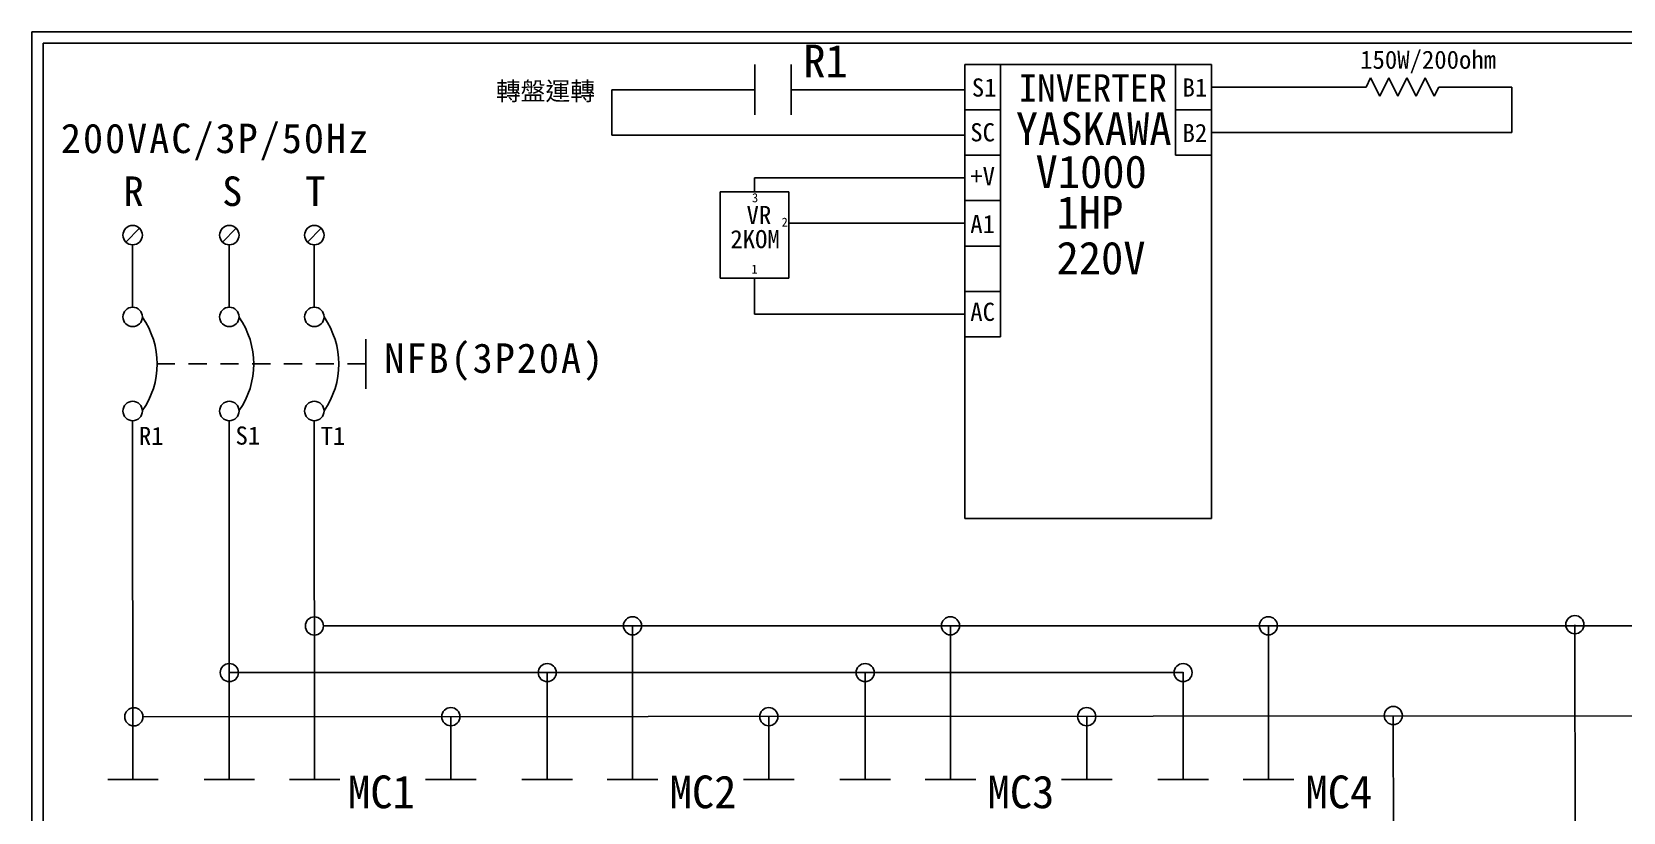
# Model space of a CAD drawing. Extents: x 10 to 297, y 3 to 207.
# Drawn here: x 10 to 185.2, y 121.1 to 207 of the extents above; entities that cross this region are included whole.
import ezdxf

# ---------------------------------------------------------------- set-up
doc = ezdxf.new("R2010")
doc.units = 0
doc.linetypes.add('HIDDEN9', pattern=[3.5, 2, -1.5])
doc.layers.get('0').update_dxf_attribs({"linetype": 'CONTINUOUS'})
doc.layers.add('圖框層', color=7, linetype='CONTINUOUS')
doc.layers.add('標尺寸層', color=3, linetype='CONTINUOUS')
doc.styles.add('STSL', font='KAIU.TTF')
doc.styles.add('標楷體', font='KAIU.TTF')

msp = doc.modelspace()

# ---------------------------------------------------------------- linework, layer by layer
for p, q in [((139.85, 203.39), (112.71, 203.39)), ((112.71, 203.39), (112.71, 153.39)), ((112.71, 203.39), (112.71, 193.39)), ((112.71, 203.39), (112.71, 198.39)), ((116.65, 198.39), (116.65, 203.39)), ((135.91, 203.39), (135.91, 198.39)), ((139.85, 153.39), (139.85, 203.39)), ((139.85, 198.39), (139.85, 203.39)), ((156.88, 200.89), (157.38, 201.89)), ((157.38, 201.89), (158.38, 199.89)), ((158.38, 199.89), (159.38, 201.89)), ((159.38, 201.89), (160.38, 199.89)), ((160.38, 199.89), (161.38, 201.89)), ((161.38, 201.89), (162.38, 199.89)), ((162.38, 199.89), (163.38, 201.89)), ((163.38, 201.89), (164.38, 199.89)), ((89.6, 200.6), (73.84, 200.6)), ((73.84, 200.6), (73.84, 195.6)), ((93.58, 200.6), (112.71, 200.6)), ((139.85, 200.89), (156.88, 200.89)), ((164.38, 199.89), (164.88, 200.89)), ((164.88, 200.89), (172.92, 200.89)), ((172.92, 200.89), (172.92, 195.89)), ((112.71, 198.39), (116.65, 198.39)), ((116.65, 193.39), (116.65, 198.39)), ((135.91, 198.39), (139.85, 198.39)), ((135.91, 198.39), (135.91, 193.39)), ((139.85, 193.39), (139.85, 198.39)), ((73.84, 195.6), (112.71, 195.6)), ((139.85, 195.89), (172.92, 195.89)), ((112.71, 193.39), (116.65, 193.39)), ((116.65, 188.39), (116.65, 193.39)), ((135.91, 193.39), (139.85, 193.39)), ((85.77, 189.34), (93.35, 189.34)), ((85.77, 179.87), (85.77, 189.34)), ((89.56, 189.34), (89.56, 190.89)), ((112.71, 190.89), (89.56, 190.89)), ((93.35, 189.34), (93.35, 179.87)), ((112.71, 188.39), (116.65, 188.39)), ((116.65, 183.39), (116.65, 188.39)), ((112.71, 185.89), (93.35, 185.89)), ((21.85, 185.35), (20.34, 183.83)), ((32.5, 185.35), (30.98, 183.83)), ((41.85, 185.35), (40.34, 183.83)), ((112.71, 183.39), (116.65, 183.39)), ((116.65, 178.39), (116.65, 183.39)), ((93.35, 179.87), (85.77, 179.87)), ((89.56, 179.87), (89.56, 175.89)), ((112.71, 178.39), (116.65, 178.39)), ((116.65, 173.39), (116.65, 178.39)), ((112.71, 175.89), (89.56, 175.89)), ((112.71, 173.39), (116.65, 173.39)), ((21.1, 164.1), (21.12, 124.67)), ((41.1, 164.1), (41.12, 124.67)), ((139.85, 153.39), (112.71, 153.39)), ((179.87, 141.71), (179.89, 118.06)), ((159.88, 131.71), (159.9, 118.06))]:
    msp.add_line(p, q)
at = {"color": 7, "linetype": 'HIDDEN9'}
msp.add_line((46.76, 170.41), (23.79, 170.41), dxfattribs=at)
for centre in [(21.1, 184.59), (31.74, 184.59), (41.1, 184.59), (21.1, 175.59), (31.74, 175.59), (41.1, 175.59), (21.1, 165.23), (31.74, 165.23), (41.1, 165.23)]:
    msp.add_circle(centre, 1.07)
at = {"color": 7}
for centre in [(14.74, 170.41), (25.38, 170.41), (34.74, 170.41)]:
    msp.add_arc(centre, 9.05, 325.1286, 34.8714, dxfattribs=at)
at = {"layer": '圖框層', "color": 7}
for p, q in [((297, 206.97), (10, 206.97)), ((10, 3), (10, 206.97)), ((295.75, 205.72), (11.25, 205.72)), ((11.25, 4.25), (11.25, 205.72))]:
    msp.add_line(p, q, dxfattribs=at)
at = {"layer": '標尺寸層', "color": 7}
for p, q in [((89.6, 203.39), (89.6, 197.82)), ((93.58, 203.39), (93.58, 197.82)), ((21.1, 183.52), (21.1, 176.66)), ((31.74, 183.52), (31.74, 176.66)), ((41.1, 183.52), (41.1, 176.66)), ((46.76, 173.14), (46.76, 167.68)), ((21.1, 164.16), (21.1, 164.1)), ((31.74, 164.16), (31.74, 164.1)), ((31.74, 124.67), (31.74, 164.16)), ((41.1, 164.16), (41.1, 164.1)), ((42.11, 141.57), (270.87, 141.62)), ((76.14, 124.67), (76.13, 141.59)), ((111.14, 124.67), (111.13, 141.59)), ((146.14, 124.67), (146.13, 141.59)), ((31.74, 136.44), (136.74, 136.44)), ((66.74, 124.67), (66.74, 136.46)), ((101.74, 124.67), (101.74, 136.48)), ((136.74, 124.67), (136.74, 136.48)), ((22.23, 131.57), (248.88, 131.71)), ((56.14, 124.67), (56.13, 131.59)), ((91.14, 124.67), (91.13, 131.59)), ((126.14, 124.67), (126.13, 131.59)), ((18.35, 124.67), (23.92, 124.67)), ((28.96, 124.67), (34.53, 124.67)), ((38.35, 124.67), (43.92, 124.67)), ((53.35, 124.67), (58.92, 124.67)), ((63.96, 124.67), (69.53, 124.67)), ((73.35, 124.67), (78.92, 124.67)), ((88.35, 124.67), (93.92, 124.67)), ((98.96, 124.67), (104.53, 124.67)), ((108.35, 124.67), (113.92, 124.67)), ((123.35, 124.67), (128.92, 124.67)), ((133.96, 124.67), (139.53, 124.67)), ((143.35, 124.67), (148.92, 124.67))]:
    msp.add_line(p, q, dxfattribs=at)
for centre in [(41.11, 141.57), (76.13, 141.59), (111.13, 141.59), (146.13, 141.59), (179.87, 141.71), (31.74, 136.44), (66.74, 136.44), (101.74, 136.44), (136.74, 136.44), (21.23, 131.57), (56.13, 131.59), (91.13, 131.59), (126.13, 131.59), (159.88, 131.71)]:
    msp.add_circle(centre, 1, dxfattribs=at)

# ---------------------------------------------------------------- texts
at = {"color": 0, "char_height": 3.25, "style": '標楷體'}
for s, insert, width, attachment_point in [('\\pt6.5;{\\T1.1;200VAC/3P/50Hz}', (13.2, 196.87), 35.213, 1), ('\\pt6.5;{\\T1.1;R}', (20.1, 191.05), 2, 1), ('\\pt6.5;{\\T1.1;S}', (30.96, 191.05), 2, 1), ('\\pt6.5;{\\T1.1;T}', (40.1, 191.05), 2, 1), ('\\pt6.5;{\\T1.1;NFB(3P20A)}', (60.96, 172.68), 24.6072, 2)]:
    msp.add_mtext(s, dxfattribs=dict(at, insert=insert, width=width, attachment_point=attachment_point))
at = {"layer": '圖框層', "color": 4, "style": 'STSL'}
for s, height, p in [('R1', 3.6, (94.93, 201.96)), ('150W/200ohm', 2, (156.23, 202.9)), ('轉盤運轉', 2, (61.09, 199.44)), ('S1', 2, (113.48, 199.84)), ('INVERTER', 3, (118.63, 199.3)), ('B1', 2, (136.68, 199.84)), ('YASKAWA', 3.6, (118.33, 194.52)), ('SC', 2, (113.31, 194.91)), ('B2', 2, (136.68, 194.84)), ('V1000', 3.6, (120.5, 189.78)), ('+V', 2, (113.31, 190.08)), ('VR', 2, (88.68, 185.81)), ('3', 1, (89.28, 188.21)), ('1HP', 3.6, (122.81, 185.3)), ('2', 1, (92.54, 185.52)), ('A1', 2, (113.31, 184.81)), ('2KOM', 2, (86.9, 183.15)), ('220V', 3.6, (122.81, 180.28)), ('1', 1, (89.22, 180.35)), ('AC', 2, (113.31, 175.15)), ('R1', 2, (21.78, 161.49)), ('S1', 2, (32.42, 161.53)), ('T1', 2, (41.78, 161.49)), ('MC1', 3.6, (44.81, 121.51)), ('MC2', 3.6, (80.22, 121.51)), ('MC3', 3.6, (115.22, 121.51)), ('MC4', 3.6, (150.22, 121.51))]:
    msp.add_text(s, height=height, dxfattribs=at).set_placement(p)

doc.saveas('drawing.dxf')
